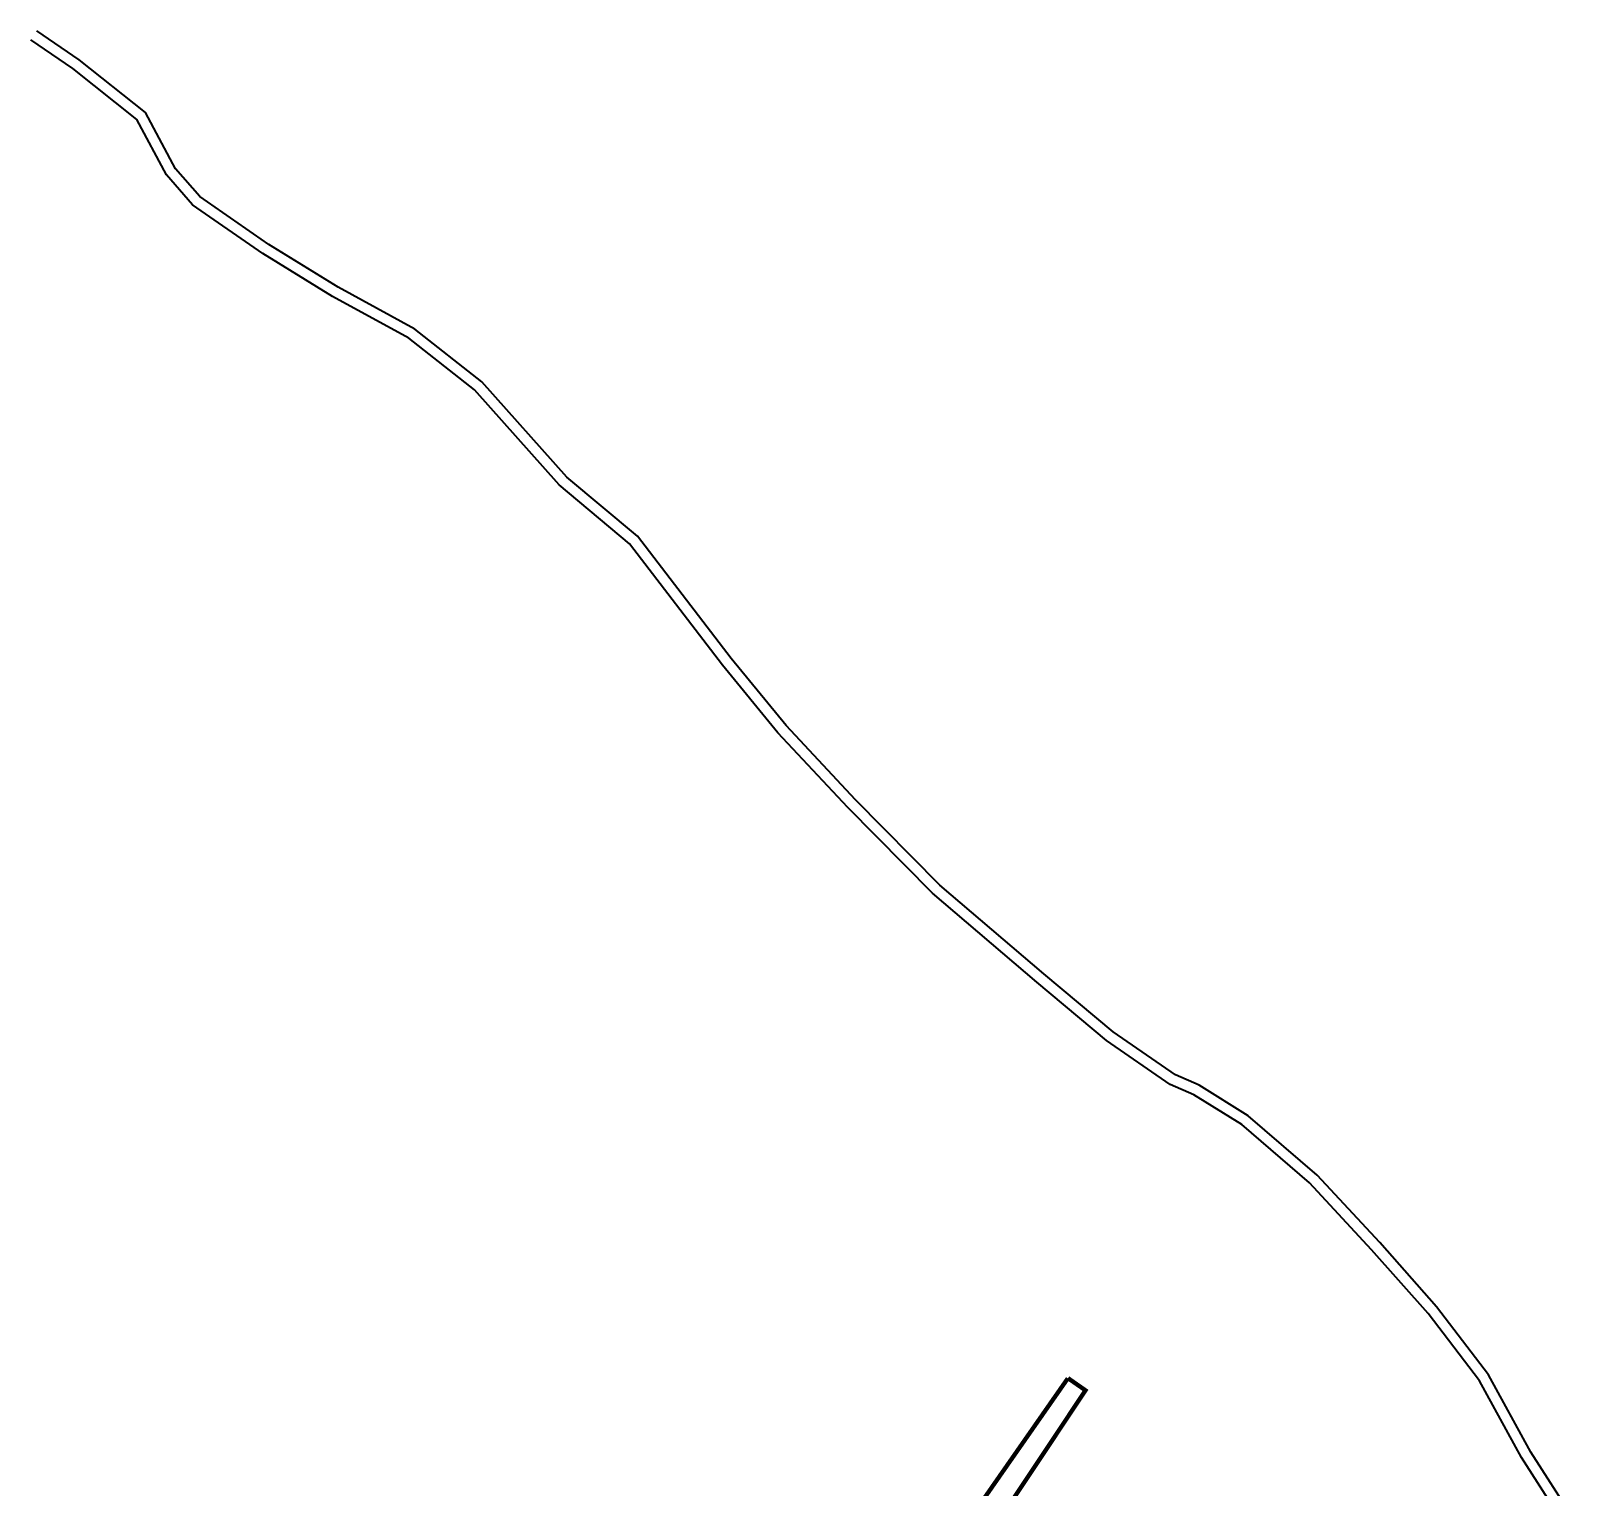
# Model space of a CAD drawing. Header units: metres. Extents: x 561401 to 594056, y 8460144 to 8508504.
# Drawn here: x 569768.9 to 569840, y 8473942.4 to 8474009.5 of the extents above; entities that cross this region are included whole.
import ezdxf

# ---------------------------------------------------------------- set-up
doc = ezdxf.new("R2010")
doc.units = ezdxf.units.M
doc.layers.add('1.1. VIA EXISTENTE', color=252, linetype='Continuous')
doc.layers.add('1.7 PIRCA DE PIEDRA', color=8, linetype='Continuous')

msp = doc.modelspace()

# ---------------------------------------------------------------- linework, layer by layer
at = {"layer": '1.1. VIA EXISTENTE', "color": 253, "linetype": 'Continuous', "lineweight": 40, "ltscale": 0.2, "true_color": 0x84a4a6}
for points in [[(569839.57, 8473940.731), (569837.617, 8473943.797), (569835.67, 8473947.34), (569833.313, 8473950.431), (569830.708, 8473953.367), (569827.845, 8473956.458), (569824.728, 8473959.143), (569822.524, 8473960.511), (569821.433, 8473960.992), (569818.497, 8473963.018), (569815.28, 8473965.702), (569810.472, 8473969.803), (569806.572, 8473973.753), (569803.36, 8473977.195), (569800.805, 8473980.308), (569796.518, 8473985.907), (569793.278, 8473988.616), (569789.375, 8473992.997), (569786.36, 8473995.377), (569782.844, 8473997.301), (569779.626, 8473999.277), (569776.389, 8474001.529), (569775.195, 8474002.898), (569773.829, 8474005.454), (569770.87, 8474007.808), (569768.943, 8474009.127)], [(569839.99, 8473941.002), (569838.048, 8473944.051), (569836.09, 8473947.613), (569833.699, 8473950.749), (569831.078, 8473953.703), (569828.193, 8473956.818), (569825.025, 8473959.547), (569822.758, 8473960.954), (569821.678, 8473961.431), (569818.8, 8473963.416), (569815.603, 8473966.084), (569810.813, 8473970.17), (569806.933, 8473974.099), (569803.736, 8473977.524), (569801.197, 8473980.618), (569796.882, 8473986.255), (569793.627, 8473988.976), (569789.719, 8473993.362), (569786.637, 8473995.796), (569783.095, 8473997.733), (569779.9, 8473999.696), (569776.725, 8474001.904), (569775.609, 8474003.184), (569774.222, 8474005.781), (569771.167, 8474008.21), (569769.225, 8474009.539)]]:
    msp.add_lwpolyline(points, dxfattribs=at)
at = {"layer": '1.7 PIRCA DE PIEDRA', "color": 64, "linetype": 'Continuous', "lineweight": -3, "const_width": 0.2}
for points in [[(569816.711, 8473947.448), (569810.465, 8473938.488)], [(569811.56, 8473937.939), (569817.527, 8473946.895), (569816.718, 8473947.459)]]:
    msp.add_lwpolyline(points, dxfattribs=at)

doc.saveas('drawing.dxf')
